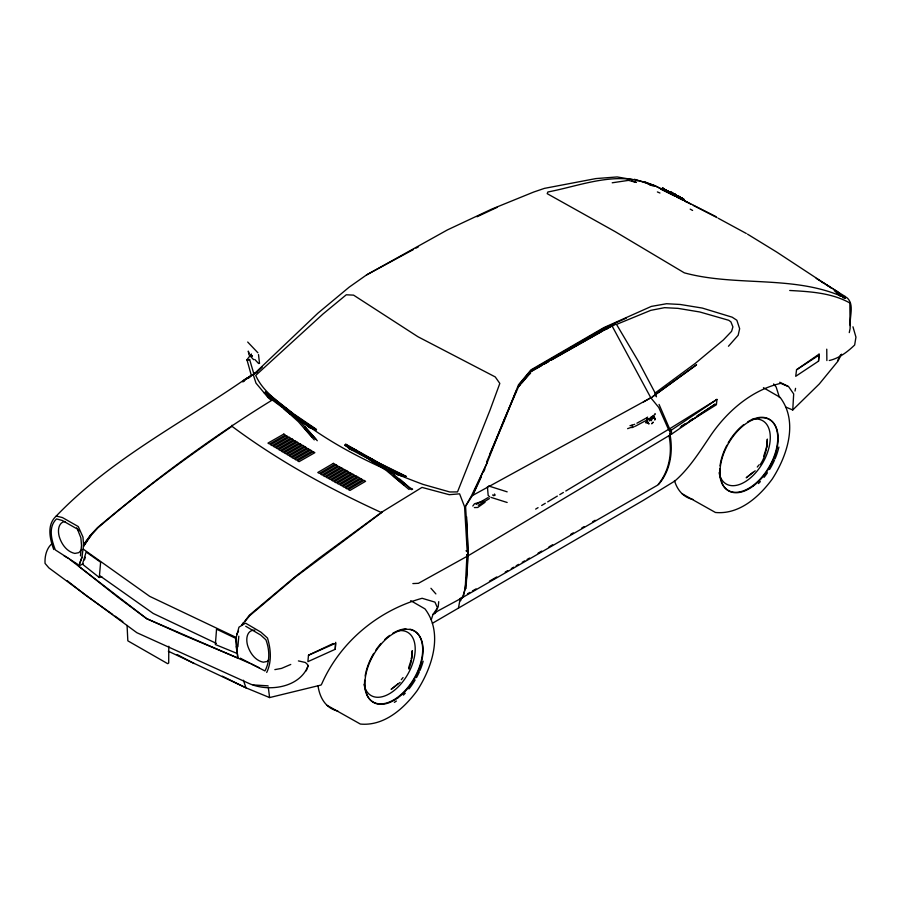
<?xml version="1.0" encoding="UTF-8"?>
<svg xmlns="http://www.w3.org/2000/svg" width="901" height="901" viewBox="0 0 901 901"><rect width="100%" height="100%" fill="white"/><g stroke="black" fill="none" stroke-linecap="round" stroke-linejoin="round"><path stroke-width="1.35" d="M168.791 646.254L168.701 663.035L167.699 663.688L127.829 640.836L127.075 625.429M649.103 421.026L650.747 418.312L652.82 418.278M655.095 418.593L654.757 420.057L654.802 418.053L652.718 418.087L651.085 420.801L651.412 419.337M826.758 349.171L826.87 360.558M78.883 565.918L81.991 557.28L83.59 544.609L90.55 535.093L97.454 527.637C152.427 481.337 210.226 438.19 271.46 400.517L268.048 397.532L255.985 383.116L253.271 374.715L317.918 313.165L349.16 287.171L366.549 274.918L447.392 229.924L491.541 209.19L533.606 192.071L544.407 188.377L595.899 178.578L617.14 176.945L632.727 179.637M850.353 325.588C849.226 316.544 855.038 303.828 846.377 297.251L844.124 298.468M466.977 554.881L465.186 588.837L462.506 597.633L437.807 611.002L433.009 614.392L431.32 619.573M468.036 551.817L466.042 588.567M844.992 298.355L845.104 296.44L833.357 289.176M785.593 407.004L792.756 409.966L793.68 393.906L788.657 386.709L780.762 383.342C752.155 389.896 727.997 410.586 711.486 434.293C700.325 450.658 689.941 467.844 674.872 481.01L642.785 500.663L432.401 623.289M333.224 643.505L308.491 655.218L307.883 661.661L335.228 649.283L335.611 643.719M335.701 642.323L335.228 649.283M818.536 361.143L819.088 354.138L796.54 369.77L795.729 376.291L818.536 361.143L819.088 354.138M237.898 646.772L238.81 636.185M99.29 577.507L100.63 562.247L86.136 551.998L82.464 564.184L99.29 577.507L101.757 576.617M411.881 654.802L411.464 659.036L412.264 650.657L411.261 661.717L408.919 669.105M763.665 456.368L766.548 447.459L767.348 439.091C767.044 448.079 765.366 457.089 760.162 464.646M766.548 447.459L766.965 443.224M80.448 555.861L81.518 545.375L80.865 537.807L77.396 529.078L62.248 520.463L56.538 518.92C47.877 527.22 51.537 540.161 55.355 549.937L77.441 564.139M438.719 601.665L438.235 606.508L434.62 613.739M654.284 416.96L654.137 418.03L654.363 416.791L653.135 416.071M81.991 557.28L78.578 566.098L118.008 597.307L146.705 618.683L183.658 635.216L237.65 657.944L236.231 637.48L238.956 627.164L245.534 623.132L260.963 632.187L267.484 638.043C270.886 649.261 271.922 661.638 266.696 672.473M458.474 608.04L460.242 598.309L462.506 597.633M252.325 355.636L252.179 356.424L251.278 354.78M795.02 391.057L795.572 388.342M849.271 332.604L850.116 328.505L849.846 302.973C831.668 292.825 810.067 291.586 789.726 290.482M298.411 660.906L305.371 662.483L307.365 664.352L308.198 665.58L306.227 670.84M647.031 420.902L646.772 422.096L648.911 423.808L646.772 422.096L646.648 419.449L647.031 420.902L646.895 419.461L649.125 418.886L635.171 426.297M492.847 495.381L493.027 494.604M462.495 596.406L463.193 597.138C470.468 567.607 467.214 536.275 465.58 506.148L471.538 495.663L487.002 463.103L504.008 420.069L518.717 386.304L530.734 371.099L603.738 329.597L615.394 323.729M685.717 201.407L679.692 196.97L684.794 200.619M679.658 197.082L671.414 192.172L680.435 198.389L671.222 192.87M408.592 667.945L411.059 660.309M84.469 559.859L85.358 557.246M236.636 634.495L238.528 631.06M308.198 665.58C300.112 687.7 268.644 692.396 249.059 683.476L136.862 632.705L48.902 567.912L45.05 563.407C44.633 556.154 46.559 547.898 52.483 543.224M516.273 390.696L489.57 454.656M650.747 418.312L651.322 416.893L649.441 419.562M460.58 600.809L462.033 597.273M486.585 462.078L504.29 420.767L518.435 384.896L530.982 369.86L603.861 327.592L651.322 306.408L666.537 303.727L680.21 304.47L702.318 308.074L732.164 317.186L736.849 320.249L739.653 328.696L738.156 335.262L728.458 346.254M465.58 506.148L472.372 495.584L487.002 463.103M679.365 196.981L679.872 197.578L678.014 196.294L680.041 197.443M473.442 493.838L481.438 476.561M483.724 471.617L484.862 469.151M609.358 327.457L611.802 325.452L650.815 397.791L658.766 407.466L668.26 428.921M837.536 360.839L840.577 354.96M841.534 354.183L837.874 361.267L819.302 383.961L792.756 409.966M530.306 373.543L530.599 372.98L518.717 386.304M242.955 623.053L241.693 625.339L249.318 615.259L295.021 576.798L319.01 558.26L381.754 512.151L421.983 487.407L449.25 494.694L459.589 493.838L464.578 506.745L467.168 550.95M489.367 498.613L478.307 505.315M53.745 549.531C49.803 538.787 46.57 524.821 56.211 516.07L62.406 517.546L78.286 526.567L82.982 537.109L83.635 546.164L90.55 535.093M405.968 476.246L404.887 477.248L405.968 476.246L379.434 463.17L345.804 444.249L344.723 445.252L349.295 447.786M83.635 546.164L91.069 535.363L97.905 527.84C140.432 491.191 185.775 458.091 231.985 426.308L231.974 425.407L231.985 426.308C278.251 460.828 328.944 488.488 381.326 512.523L382.204 512.14L295.505 576.989L249.791 615.586L245.027 621.408M658.451 484.614C670.558 470.727 673.351 451.322 669.86 433.663M433.009 614.392L437.537 607.916L434.935 602.127L422.118 598.287C378.251 610.382 340.139 641.996 321.758 683.904L321.049 685.042L269.602 697.577L245.973 687.835L168.329 651.22M472.811 506.035L474.512 503.76L483.792 500.99M648.056 422.648L647.436 421.803M246.987 359.702L251.379 353.969M518.39 386.822L520.114 384.659M521.837 382.497L524.416 379.253M526.139 377.091L530.441 371.685L548.698 361.301M522.039 382.666L530.655 371.843L541.602 365.615M83.59 544.609L91.069 535.363M401.328 679.669L403.051 677.552M757.279 467.033L758.991 464.927M368.971 458.125L346.885 445.162L346.164 445.837L349.183 448.642L350.151 447.482L356.819 450.703L356.098 451.378M519.213 384.524L530.892 370.604L603.783 328.347L626.319 318.109M268.656 659.814L267.259 661.435L263.306 662.201C255.051 660.534 249.836 652.786 247.516 645.184A17.232 10.384 62.3 0 1 254.837 630.227M242.853 381.585L244.498 379.681L253.271 374.715M394.3 475.052L373.194 460.208L374.411 460.648L372.834 461.616L398.546 475.052L399.594 473.825L376.28 461.853L377.879 462.968L376.978 463.745M242.966 381.911L245.477 379.073L257.134 371.888L262.247 367.146M244.013 381.134L245.691 379.242L249.521 377.519M81.732 549.464L78.849 552.662L74.828 553.428C66.719 551.682 61.426 544.013 59.196 536.455A17.232 10.384 62.3 0 1 65.063 521.51M56.211 516.07C110.35 459.645 180.819 423.707 244.498 379.681M248.586 377.215L252.381 374.67M674.534 195.1L673.452 194.447L675.345 195.742L666.819 190.494L671.56 192.938M284.356 408.93L285.91 410.462L286.901 409.786L288.523 410.755L287.554 411.453L285.91 410.462L283.928 408.671L285.054 407.838L287.273 409.426L285.741 408.221L284.356 408.93L267.676 396.609L268.78 395.55L269.523 396.023L292.025 413.548L314.539 428.639L313.694 429.236L309.201 427.209L314.539 428.639L310.237 425.993L309.403 427.491L287.329 411.712L289.176 410.912L287.915 410.349L299.74 421.082L315.834 439.102M375.176 462.9L377.249 462.258L370.3 458.327L368.509 458.958L372.958 461.335L373.802 460.557L372.057 459.747L371.201 460.524L376.122 463.294L372.834 461.616M269.523 396.023L268.385 397.082L265.592 393.546L266.426 392.949L274.749 399.391L273.915 399.988L267.676 396.609M371.674 459.285L370.57 460.332L368.7 458.744L370.3 458.327L372.136 459.364L370.57 460.332L371.629 460.726L371.009 460.411M402.747 475.075L399.087 473.475L403.806 475.683L398.253 474.793L403.085 476.359L403.806 475.683L402.747 475.075L402.026 475.751L398.062 474.658L398.546 475.052M347.955 445.758L347.223 446.434L346.164 445.837M355.028 450.77L355.749 450.095M369.173 459.375L370.3 458.327M400.123 682.372L391.135 689.355L397.893 683.882M755.196 470.795L746.208 477.789L752.977 472.304M647.65 417.118L646.805 417.726M650.421 418.177L651.817 417.095M669.42 192.048L672.675 194.244L669.049 191.609L671.955 193.749M286.721 409.291L285.437 410.214L284.164 408.48M269.624 396.879L264.342 392.836L265.581 391.946L293.692 413.897L316.521 429.405L315.271 430.295L316.33 429.811M313.638 427.941L312.805 428.538L309.403 427.491M267.315 393.647L266.482 394.244L265.592 393.546M273.859 398.692L273.014 399.289L273.915 399.988M314.28 439.891L298.344 421.691L285.91 410.462L289.852 413.424L291.552 412.771L282.891 406.306M485.053 502.274L477.733 507.466L474.376 507.578M284.446 409.144L285.741 408.221L285.054 407.838L287.836 409.797M606.215 329.383L611.802 325.452M669.781 433.775L671.56 434.147L715.236 404.076L696.586 416.262M819.11 355.095L796.54 369.77M671.56 434.147L671.346 430.137L716.971 399.436L716.396 404.752L680.278 427.243M291 414.223L292.025 413.548L290.595 412.275L291.552 412.771L290.246 413.694L289.311 413.199L291 414.223L288.669 412.455M681.438 426.162L684.929 423.875M689.592 420.823L693.094 418.548M669.668 431.297L669.544 428.831L716.971 399.436L715.968 399.695M652.11 416.408C652.707 415.868 656.592 414.111 654.982 413.559M535.656 509.099L538.066 507.646M541.681 505.484L545.296 503.31M547.707 501.868L557.347 496.079M559.758 494.638L563.384 492.464M565.794 491.011L668.26 429.552L669.961 431.061L670.119 434.992L469.004 555.253L466.786 554.611M467.563 593.77L469.995 592.374M472.428 590.966L476.066 588.871M489.434 581.168L496.721 576.967M505.236 572.067L507.668 570.671M511.306 568.576L513.739 567.168M516.172 565.772L518.604 564.375M522.242 562.269L524.675 560.872M527.108 559.476L529.54 558.068M538.043 553.169L541.681 551.074M548.979 546.873L552.617 544.778M570.851 534.27L573.284 532.874M581.787 527.975L584.22 526.578M592.723 521.679L595.156 520.271M463.193 597.138L657.617 485.143C669.184 471.651 672.608 452.831 668.981 435.679M476.212 504.402L488.173 497.543M842.863 297.724L845.104 296.44M551.13 359.916L611.52 326.027M544.035 364.229L548.9 361.47M551.344 360.085L602.454 331.027M643.415 401.981L650.815 397.791L472.372 495.584M636.894 423.2L646.197 418.087M366.549 274.918L413.48 249.487M415.958 248.147L418.424 246.806M612.871 325.768L615.338 324.45M477.023 216.769L497.296 207.286M646.941 419.956L649.97 418.357L646.895 419.461M603.67 330.34L611.734 326.185M78.578 566.098L83.129 563.778M254.882 373.419L257.382 372.181M245.477 379.073L250.41 376.652M335.566 643.28L308.491 655.218M290.764 664.442L281.562 668.384L274.85 669.623M633.685 424.698L634.709 424.258M632.558 426.86L627.603 428.673M410.09 488.849L411.194 488.376L412.635 489.187L411.532 489.671M634.146 426.747L632.006 427.513M248.969 359.814L249.6 359.589M649.193 419.134L650.004 418.852M631.545 425.463L632.784 425.058L629.99 425.677M675.322 195.213L674.23 194.605L676.122 195.708M670.963 193.242L662.449 187.982L671.313 193.501L670.265 192.814M631.669 427.581L632.525 427.367M344.723 445.252L346.063 444.97L348.473 446.367M493.647 495.753L495.156 495.111L494.48 494.018M612.218 182.79L629.157 180.279L628.583 180.369L636.331 182.441L631.612 180.729M829.269 360.513C838.91 358.418 847.604 351.818 854.655 345.004L855.95 337.143L852.954 326.793M264.342 392.836L265.84 392.701L270.841 396.71M412.861 583.578L418.424 583.319L467.968 555.838L468.115 552.459L466.02 550.759M670.412 192.859L667.675 191.26M251.356 375.48L246.987 359.904L248.439 359.871M683.048 199.042L681.753 197.961L684.321 199.808L681.708 198.096L684.208 199.695L683.386 199.2M822.072 282.024L837.322 291.519L843.674 297.24C794.029 274.805 736.061 286.923 684.298 272.834L615.135 231.625L547.2 193.67L547.853 191.981C579.444 186.011 613.097 171.888 645.026 182.407L645.42 182.419M268.104 685.841L253.102 684.929M246.987 359.904L247.899 359.938M662.64 188.219L664.262 189.233L663.654 188.703M680.953 198.851L682.237 199.538L679.129 197.128L680.255 197.634M635.295 180.211L637.874 180.774M370.514 458.598L350.962 447.887L349.971 449.047L349.183 448.642L353.789 450.466M488.545 485.954L507.173 491.845M491.158 497.431L507.162 502.488M634.394 179.276L655.218 185.888L672.957 194.627M645.026 182.407L655.218 185.888L715.957 216.612M649.7 184.795L653.405 186.068M650.184 184.604L652.009 185.234M259.161 667.731L251.075 663.846M647.932 183.894L651.862 185.369M644.744 181.867L655.218 185.888M657.381 191.936L659.949 193.017M249.791 663.294L146.705 618.683L69.692 559.341M678.543 196.97L679.41 197.353M216.364 643.393L153.238 613.468L99.988 575.874M236.231 637.48L149.724 596.372L83.523 549.317M405.687 476.674L388.658 468.396M779.714 382.238L788.127 386.304M372.079 461.256L375.773 463.069M660.85 189.199L674.567 195.968M677.056 197.206L683.296 200.281M222.31 676.167L245.973 687.835L243.416 680.232M386.349 467.236L370.187 458.812M673.982 194.706L672.934 193.861L674.432 194.807M369.489 458.023L372.755 459.679M684.535 200.9L690.785 204.11M693.286 205.394L717.038 217.614M240.319 658.18L264.928 670.941C270.097 661.492 269.681 649.666 265.908 639.8L260.626 634.991L245.725 626.263M349.183 448.642L369.151 459.161L358.485 452.91M177.069 654.52L194.087 663.541M718.255 218.267L746.298 233.483M690.2 209.145L692.599 210.451M679.478 196.767L680.12 197.128L678.487 196.125L679.692 196.97M676.279 195.506L677.248 196.204L674.455 193.681L677.575 196.474M670.468 192.487L668.396 191.417M676.347 196.193L677.349 196.846M763.429 387.712L780.052 397.318C798.646 421.713 787.237 455.726 772.281 479.005C759.104 496.901 739.304 514.741 715.439 512.478L682.192 493.804M410.721 600.663L424.979 608.885C443.574 633.279 432.153 667.303 417.197 690.583C404.02 708.479 384.22 726.307 360.355 724.055L327.119 705.37M679.129 197.128L679.872 197.578M63.994 555.737L68.589 558.496M747.515 234.147L776.763 252.1L831.308 287.926M816.205 278.375L818.558 279.839M819.077 280.177L823.829 283.184M826.217 284.682L832.164 288.421M681.843 197.961L683.746 199.29L681.753 197.961L682.575 198.434M663.023 188.467L663.519 188.793L662.449 187.982M843.674 297.24L839.079 294.436M371.201 460.524L386.191 470.401L409.065 489.513M308.119 424.371L312.816 427.479M286.631 411.273L289.852 413.424M293.726 414.483L303.513 421.285M675.671 195.551L677.225 196.688M112.715 614.482L85.786 595.347L67.271 580.762M114.968 616.07L122.818 621.656M669.544 428.831L671.346 430.137M687.114 202.353L686.123 201.633L686.877 202.274M394.041 474.771L410.372 488.612M271.73 398.501L273.836 400.123M393.399 476.111L404.279 485.357M279.862 403.907L273.836 399.109M294.064 414.944C280.436 402.984 263.295 392.622 255.704 375.402L323.144 313.863L346.277 294.785L353.575 295.134L417.895 336.715L495.235 376.922L499.818 383.432L489.998 410.192L457.505 491.912L449.779 491.969L423.211 484.445C379.85 468.452 337.447 448.248 300.506 420.271M274.895 400.934L284.637 409.009M411.374 489.164L399.807 479.129M834.303 290.64L838.29 294.255M671.414 192.172L672.225 192.96M489.829 497.014L488.162 495.37L487.43 486.765M305.022 426.781L317.276 440.735M247.696 342.031L257.9 352.787M254.814 359.51L258.61 363.52L259.522 363.362L258.508 354.6M253.654 359.702L248.958 354.735L248.282 351.108L249.115 353.507M304.335 428.054L312.264 437.233M430.937 588.285L435.881 593.917M666.199 190.077L665.783 189.931M838.685 294.312L840.329 296.305M773.632 383.939L776.133 386.98L779.489 397.578M368.7 458.744L369.399 459.645M345.804 444.249L346.063 444.97M656.457 396.8L655.162 392.994L638.561 361.616L616.521 324.405L650.759 310.349L664.544 307.669L677.98 308.367L699.818 311.983L728.729 320.283L730.891 321.848L732.918 326.894L731.578 331.343L723.379 339.947L695.324 363.362L655.162 392.994L655.534 395.753M659.048 404.414L669.353 428.268L669.612 430.96M265.581 391.946L265.84 392.701M249.6 359.386L253.913 374.073M236.355 646.389L237.965 657.764M268.295 687.283L269.602 697.577M466.628 516.802L468.103 550.511M654.363 416.791L654.419 418.019M692.88 499.447A66.854 38.597 -60 0 1 674.455 480.526M756.806 417.906A41.097 23.73 -60 0 1 769.871 465.569A41.097 23.73 -60 0 1 721.352 481.967M720.935 480.785A41.097 23.73 -60 0 1 719.741 468.644M720.034 465.84A41.097 23.73 -60 0 1 726.893 445.207M728.154 442.932A41.097 23.73 -60 0 1 743.764 424.596M747.785 421.792A41.097 23.73 -60 0 1 755.567 418.244M751.569 419.584A36.524 21.095 -60 0 1 763.35 461.796A36.524 21.095 -60 0 1 720.192 476.584M719.764 475.368A36.524 21.095 -60 0 1 719.111 472.698M778.892 447.054A46.064 26.591 -60 0 1 775.029 458.913M774.466 460.208A46.064 26.591 -60 0 1 769.567 469.5M767.427 472.788A46.064 26.591 -60 0 1 764.037 477.361M760.354 481.607A46.064 26.591 -60 0 1 758.451 483.544M337.796 711.024A66.854 38.597 -60 0 1 318.03 685.864M409.955 629.202A41.097 23.73 -60 0 1 411.419 682.631A41.097 23.73 -60 0 1 366.268 693.533M365.862 692.362A41.097 23.73 -60 0 1 364.657 680.21M365.164 675.987A41.097 23.73 -60 0 1 365.705 673.126M366.009 671.853A41.097 23.73 -60 0 1 373.735 653.383M375.807 650.15A41.097 23.73 -60 0 1 380.977 643.46M384.727 639.575A41.097 23.73 -60 0 1 389.683 635.408M392.712 633.369A41.097 23.73 -60 0 1 405.991 628.875M399.042 630.7A36.524 21.095 -60 0 1 407.331 675.029A36.524 21.095 -60 0 1 365.108 688.161M364.68 686.934A36.524 21.095 -60 0 1 364.027 684.276M423.166 661.221A46.064 26.591 -60 0 1 419.945 670.49M419.382 671.786A46.064 26.591 -60 0 1 416.476 677.642M415.158 679.951A46.064 26.591 -60 0 1 408.953 688.938M405.27 693.184A46.064 26.591 -60 0 1 403.378 695.122M396.395 701.012A46.064 26.591 -60 0 1 394.356 702.386M646.231 423.155A6.611 4.798 -77.6 0 1 645.555 422.242M76.686 527.851A17.232 10.384 62.3 0 1 79.006 531.128M216.544 629.168L215.373 644.53L236.997 653.405L235.499 638.223L216.544 629.168M653.112 422.276L651.806 423.673L653.112 422.276M654.779 395.043L652.031 397.138L696.563 364.781L654.779 395.043M333.381 463.362L317.783 472.496L319.359 473.397L335.026 464.24L333.381 463.362M336.118 464.939L320.519 474.072L322.096 474.985L337.751 465.817L336.118 464.939M338.844 466.515L323.245 475.649L324.822 476.561L340.488 467.394L338.844 466.515M341.682 468.036L326.083 477.17L327.66 478.071L343.326 468.914L341.682 468.036M344.419 469.489L328.82 478.622L330.397 479.535L346.063 470.367L344.419 469.489M347.155 471.077L331.557 480.199L333.133 481.111L348.788 471.944L347.155 471.077M349.881 472.653L334.282 481.776L335.859 482.688L351.525 473.521L349.881 472.653M352.719 474.163L337.12 483.296L338.697 484.209L354.363 475.041L352.719 474.163M355.658 475.728L340.06 484.862L341.637 485.774L357.292 476.606L355.658 475.728M358.395 477.305L342.797 486.439L344.373 487.351L360.028 478.183L358.395 477.305M361.121 478.893L345.522 488.015L347.099 488.928L362.765 479.76L361.121 478.893M363.959 480.402L348.36 489.536L349.937 490.448L365.603 481.28L363.959 480.402M283.826 434.068L267.957 443.112L269.534 444.024L285.347 435.014L283.826 434.068M286.45 435.712L270.582 444.745L272.158 445.657L287.971 436.658L286.45 435.712M289.187 437.289L273.318 446.333L274.895 447.234L290.708 438.235L289.187 437.289M291.924 438.866L276.055 447.91L277.632 448.811L293.433 439.812L291.924 438.866M294.638 440.555L278.758 449.599L280.335 450.511L296.147 441.501L294.638 440.555M297.262 442.2L281.394 451.243L282.97 452.144L298.783 443.146L297.262 442.2M299.999 443.776L284.119 452.82L285.696 453.721L301.508 444.722L299.999 443.776M302.725 445.353L286.856 454.397L288.433 455.309L304.245 446.299L302.725 445.353M305.248 446.93L289.379 455.974L290.955 456.886L306.768 447.876L305.248 446.93M307.883 448.563L292.003 457.607L293.58 458.519L309.392 449.509L307.883 448.563M310.608 450.151L294.74 459.183L296.316 460.096L312.129 451.097L310.608 450.151M313.345 451.728L297.476 460.76L299.053 461.672L314.854 452.674L313.345 451.728M681.978 198.333L680.931 197.95L681.978 198.333M285.977 410.349L286.541 410.721L285.977 410.349M683.307 199.29L682.372 198.986L683.803 199.65L683.307 199.29M752.999 486.202A41.097 23.73 -60 0 0 772.033 421.398A41.097 23.73 -60 0 0 722.163 458.068A41.097 23.73 -60 0 0 752.999 486.202M397.927 697.779A41.097 23.73 -60 0 0 416.949 632.975A41.097 23.73 -60 0 0 367.079 669.646A41.097 23.73 -60 0 0 397.927 697.779"/></g></svg>
